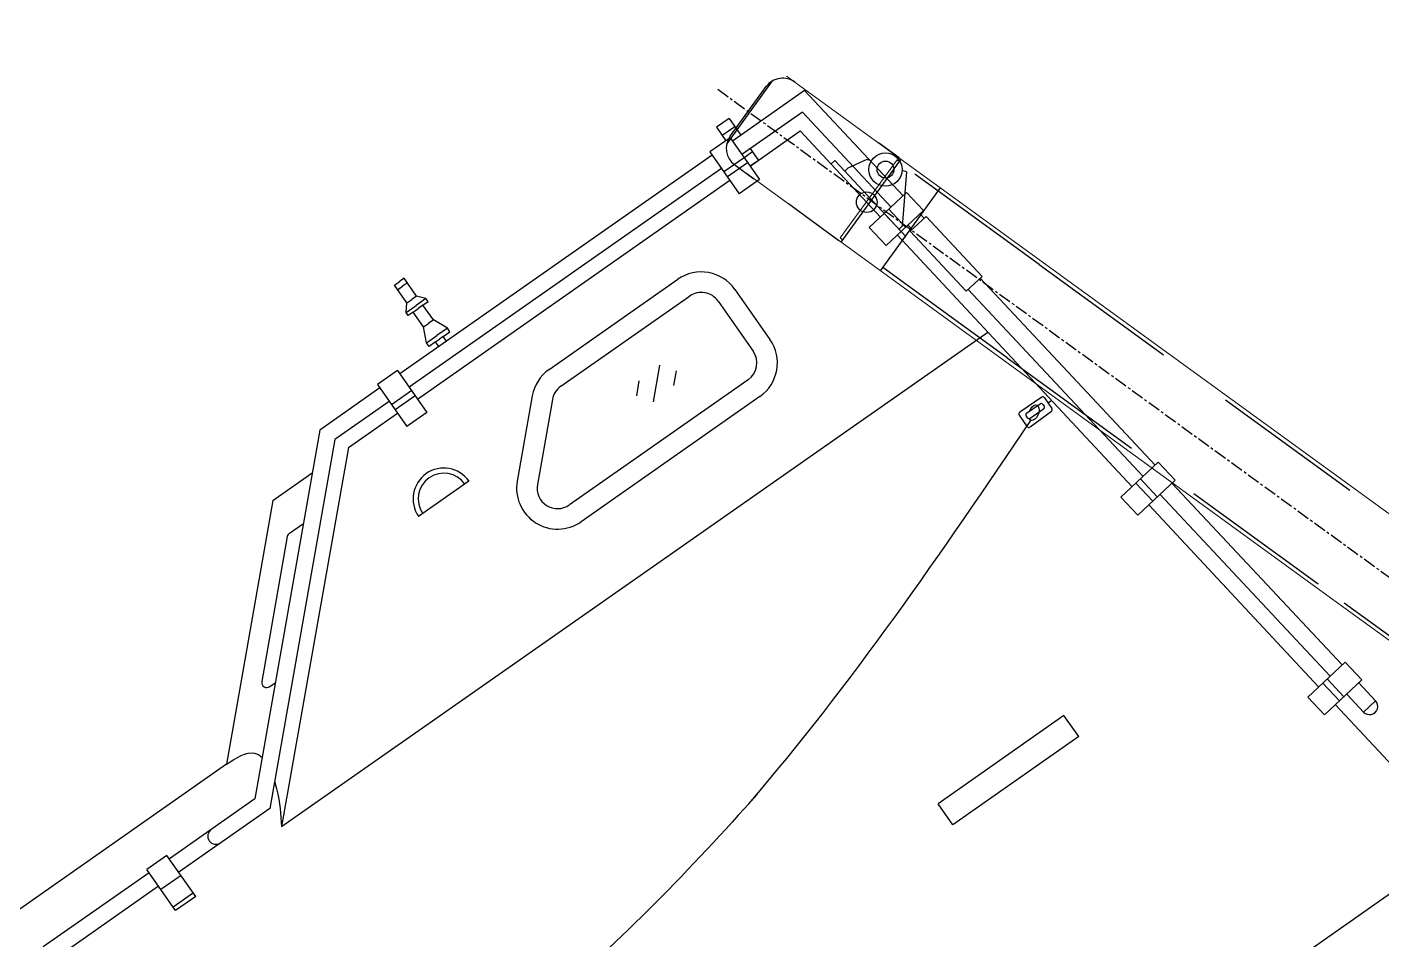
# Model space of a CAD drawing. Header units: millimetres. Extents: x -1838618 to -1600818, y -1770412 to -1553248.
# Drawn here: x -1826798 to -1824153, y -1638634 to -1636852 of the extents above; entities that cross this region are included whole.
import ezdxf

# ---------------------------------------------------------------- set-up
doc = ezdxf.new("R2010")
doc.units = ezdxf.units.MM
doc.header["$LTSCALE"] = 100
for name, pattern in [('CENTER', [2, 1.25, -0.25, 0.25, -0.25]), ('CENTER2', [28.575, 19.05, -3.175, 3.175, -3.175]), ('DASHED', [0.75, 0.5, -0.25]), ('KM_SOLID', [0])]:
    doc.linetypes.add(name, pattern=pattern)
doc.layers.add('1轮廓实线层', color=255, linetype='KM_SOLID', lineweight=13)
doc.layers.add('HATCH', color=1, linetype='Continuous', lineweight=15)
for name, color, linetype in [('CENTER', 6, 'CENTER2'), ('DRAWING', 7, 'Continuous'), ('EQUIP', 7, 'Continuous')]:
    doc.layers.add(name, color=color, linetype=linetype)

# ---------------------------------------------------------------- blocks, each defined once
blk = doc.blocks.new('UTU')
at = {"color": 7}
for p, q in [((139963.4, 21007.8), (139963.4, 21129.8)), ((139963.4, 21007.8), (139963.4, 21129.8)), ((140163.4, 21007.8), (140163.4, 21057.8))]:
    blk.add_line(p, q, dxfattribs=at)
at = {"layer": '1轮廓实线层', "color": 7, "ltscale": 7}
for p, q in [((140163.4, 21279.4), (140163.4, 19692.1)), ((139963.4, 21232.9), (139963.4, 19798.4)), ((139963.4, 19798.4), (139963.4, 19304.8)), ((140163.4, 19692.1), (140163.4, 19304.8)), ((140213.4, 19304.8), (139913.4, 19304.8)), ((139913.4, 19304.8), (139913.4, 19288.8)), ((140213.4, 19288.8), (139913.4, 19288.8)), ((140213.4, 19304.8), (140213.4, 19288.8))]:
    blk.add_line(p, q, dxfattribs=at)
at = {"layer": 'CENTER', "color": 7, "linetype": 'CENTER', "ltscale": 0.2}
for p, q in [((140063.4, 21373.1), (140063.4, 19228.1)), ((139937.4, 19313.5), (139937.4, 19277.7)), ((140021.4, 19313.5), (140021.4, 19277.7)), ((140105.4, 19313.5), (140105.4, 19277.7)), ((140189.4, 19313.5), (140189.4, 19277.7))]:
    blk.add_line(p, q, dxfattribs=at)
at = {"layer": 'DRAWING', "color": 7, "linetype": 'Continuous'}
for p, q in [((139987.2, 21296), (140139.7, 21296)), ((140003.4, 21299.4), (140062.4, 21299.4)), ((140062.4, 21299.4), (140123.4, 21299.4)), ((139963.4, 21259.4), (139963.4, 21212.9)), ((139963.4, 20907.8), (140062.4, 20907.8)), ((140062.4, 20907.8), (140163.4, 20907.8))]:
    blk.add_line(p, q, dxfattribs=at)
at = {"layer": 'DRAWING', "color": 7, "linetype": 'DASHED', "ltscale": 6}
for p, q in [((139963.4, 21002.8), (140062.4, 21002.8)), ((139971.4, 20607.6), (139971.4, 21002.8)), ((140062.4, 21002.8), (140163.4, 21002.8)), ((140155.4, 20664.5), (140155.4, 21002.8)), ((140155.4, 20664.5), (140155.4, 19696.3)), ((139971.4, 20607.6), (139971.4, 19794.2)), ((139971.4, 19794.2), (139971.4, 19304.8)), ((140155.4, 19696.3), (140155.4, 19304.8))]:
    blk.add_line(p, q, dxfattribs=at)
at = {"layer": 'DRAWING', "color": 7, "linetype": 'Continuous'}
for centre, start, end in [((140003.4, 21259.4), 90, 180), ((140123.4, 21259.4), 0, 90)]:
    blk.add_arc(centre, 40, start, end, dxfattribs=at)
at = {"layer": 'HATCH', "color": 7}
for p, q in [((139969.3, 21002.8), (139969.3, 21008.8)), ((140157.6, 21008.8), (139969.3, 21008.8)), ((140157.6, 21002.8), (140157.6, 21008.8))]:
    blk.add_line(p, q, dxfattribs=at)
blk = doc.blocks.new('A$C5328532F')
at = {"color": 1, "linetype": 'ByBlock'}
blk.add_line((-4499.5, 2010.9, 1180), (-4508.1, 2013.5, 1180), dxfattribs=at)
at = {"layer": 'EQUIP', "color": 21, "linetype": 'ByBlock'}
for p, q in [((-4698.6, 2169.4, 1180), (-4839.5, 2070.8, 1180)), ((-4506.2, 1963.8, 1180), (-4698.6, 2169.4, 1180)), ((-4702.9, 2127.3, 1180), (-4821.2, 2044.5, 1180)), ((-4529.6, 1942, 1180), (-4702.9, 2127.3, 1180)), ((-4846.1, 2114.9, 1180), (-4870.7, 2097.7, 1180)), ((-4870.7, 2097.7, 1180), (-4852.4, 2071.5, 1180)), ((-4834.7, 2098.6, 1180), (-4859.2, 2081.4, 1180)), ((-4846.1, 2114.9, 1180), (-4823.2, 2082.2, 1180)), ((-4805.1, 2021.6, 1180), (-4706.9, 2090.4, 1180)), ((-4550.3, 1922.5, 1180), (-4706.9, 2090.4, 1180)), ((-4844.1, 2077.3, 1180), (-4883.4, 2049.8, 1180)), ((-4844.1, 2077.3, 1180), (-4786.7, 1995.4, 1180)), ((-4878.8, 2043.2, 1180), (-5488.6, 1616.3, 1180)), ((-4883.4, 2049.8, 1180), (-4826.1, 1967.9, 1180)), ((-4816.6, 2038, 1180), (-4855.9, 2010.5, 1180)), ((-4800.2, 2049.4, 1180), (-4816.6, 2038, 1180)), ((-4804.8, 2056, 1180), (-4788.8, 2033, 1180)), ((-4860.5, 2017, 1180), (-5470.2, 1590.1, 1180)), ((-4809.7, 2028.2, 1180), (-4849, 2000.6, 1180)), ((-4788.8, 2033, 1180), (-4805.1, 2021.6, 1180)), ((-4639.4, 2033.1, 1180), (-4646.7, 2026.2, 1180)), ((-4639.4, 2033.1, 1180), (-4500.8, 1884.5, 1180)), ((-4619.9, 2012.2, 1180), (-4614.1, 2017.6, 1180)), ((-4577, 2034.5, 1180), (-4614.1, 2017.6, 1180)), ((-4568.4, 2031.9, 1180), (-4577, 2034.5, 1180)), ((-4499.5, 2010.9, 1180), (-4508.3, 1904.3, 1180)), ((-5454.2, 1567.1, 1180), (-4844.4, 1994.1, 1180)), ((-4786.7, 1995.4, 1180), (-4826.1, 1967.9, 1180)), ((-4499.3, 1970.3, 1180), (-4572.3, 1902, 1180)), ((-4466.5, 1935.3, 1180), (-4499.3, 1970.3, 1180)), ((-4466.5, 1935.3, 1180), (-4539.5, 1866.9, 1180)), ((-4501.5, 1902.5, 1180), (-4534.3, 1937.5, 1180)), ((-4510.3, 1894.3, 1180), (-4543.1, 1929.3, 1180)), ((-4514.2, 1898.8, 1180), (-4508.3, 1904.3, 1180)), ((-4488.6, 1898.2, 1180), (-4496.8, 1906.9, 1180)), ((-4492.2, 1894.7, 1180), (-4461.5, 1923.4, 1180)), ((-4465.2, 1920, 1180), (-4473.4, 1928.8, 1180)), ((-4352.2, 1806.6, 1180), (-4461.5, 1923.4, 1180)), ((-4539.5, 1866.9, 1180), (-4572.3, 1902, 1180)), ((-4330.3, 1686.5, 1180), (-4517.6, 1887.4, 1180)), ((-4500.8, 1884.5, 1180), (-4508.1, 1877.7, 1180)), ((-4382.9, 1777.9, 1180), (-4492.2, 1894.7, 1180)), ((-5197.3, 1624.9, 1180), (-4946, 1800.9, 1180)), ((-4382.9, 1777.9, 1180), (-4352.2, 1806.6, 1180)), ((-4014.3, 1438.1, 1180), (-4355.9, 1803.2, 1180)), ((-4834.6, 1781.2, 1180), (-4766.1, 1683.5, 1180)), ((-4037.6, 1416.2, 1180), (-4379.2, 1781.3, 1180)), ((-5174.4, 1592.1, 1180), (-4923, 1768.1, 1180)), ((-4867.3, 1758.3, 1180), (-4798.9, 1660.6, 1180)), ((-5719.6, 732.6, 1180), (-4340.9, 1698, 1180)), ((-4059.3, 1396, 1180), (-4330.3, 1686.5, 1180)), ((-5493.2, 1622.8, 1180), (-5532.5, 1595.3, 1180)), ((-5493.2, 1622.8, 1180), (-5435.8, 1540.9, 1180)), ((-4981.7, 1633, 1180), (-4994.4, 1561.5, 1180)), ((-4949.4, 1622.4, 1180), (-4954.5, 1593.5, 1180)), ((-5527.9, 1588.7, 1180), (-5645, 1506.7, 1180)), ((-5532.5, 1595.3, 1180), (-5475.1, 1513.4, 1180)), ((-4808.7, 1604.9, 1180), (-5157.8, 1360.4, 1180)), ((-5021.9, 1602.6, 1180), (-5027, 1573.7, 1180)), ((-5509.5, 1562.5, 1180), (-5615.8, 1488.1, 1180)), ((-5465.6, 1583.5, 1180), (-5505, 1556, 1180)), ((-5458.7, 1573.7, 1180), (-5498.1, 1546.1, 1180)), ((-5230.2, 1573.2, 1180), (-5259.5, 1407.1, 1180)), ((-5190.9, 1566.3, 1180), (-5220.1, 1400.1, 1180)), ((-4785.8, 1572.1, 1180), (-5134.9, 1327.7, 1180)), ((-4235.7, 1570.7, 1180), (-4278.5, 1541.2, 1180)), ((-4230.2, 1569.7, 1180), (-4215.7, 1548.6, 1180)), ((-4223.4, 1559.8, 1180), (-4216.6, 1564.6, 1180)), ((-5589.1, 1472.6, 1180), (-5493.5, 1539.6, 1180)), ((-5435.8, 1540.9, 1180), (-5475.1, 1513.4, 1180)), ((-4279.6, 1535.6, 1180), (-4264.2, 1513.2, 1180)), ((-4265.2, 1539.5, 1180), (-4238.9, 1557.6, 1180)), ((-4216.6, 1543.1, 1180), (-4258.5, 1512.3, 1180)), ((-4258.4, 1529.6, 1180), (-4232.1, 1547.8, 1180)), ((-4233.3, 1556.6, 1180), (-4231.1, 1553.3, 1180)), ((-4266.3, 1533.9, 1180), (-4264, 1530.6, 1180)), ((-5645, 1506.7, 1180), (-5772, 786.5, 1180)), ((-5615.8, 1488.1, 1180), (-5742.8, 767.9, 1180)), ((-5589.2, 1472.6, 1180), (-5719.6, 732.6, 1180)), ((-4008, 1444, 1180), (-4081, 1375.6, 1180)), ((-3975.2, 1408.9, 1180), (-4008, 1444, 1180)), ((-5736.6, 1369.4, 1180), (-5659.7, 1423.2, 1180)), ((-5353.7, 1406.9, 1180), (-5452, 1338, 1180)), ((-4019, 1367.9, 1180), (-4051.8, 1403, 1180)), ((-3975.2, 1408.9, 1180), (-4048.2, 1340.6, 1180)), ((-4010.3, 1376.1, 1180), (-4043, 1411.2, 1180)), ((-3649.4, 1048.1, 1180), (-3981.5, 1403, 1180)), ((-4048.2, 1340.6, 1180), (-4081, 1375.6, 1180)), ((-3672.8, 1026.2, 1180), (-4004.9, 1381.2, 1180)), ((-5736.6, 1369.4, 1180), (-5827.4, 854.1, 1180)), ((-3695.1, 1005.4, 1180), (-4026.6, 1360.9, 1180)), ((-5704.3, 1305.4, 1180), (-5677.1, 1324.3, 1180)), ((-5708.4, 1298.9, 1180), (-5758.3, 1015.8, 1180)), ((-3643.3, 1053.8, 1180), (-3716.3, 985.5, 1180)), ((-3610.5, 1018.7, 1180), (-3643.3, 1053.8, 1180)), ((-5742.7, 1005.9, 1180), (-5732, 1013.4, 1180)), ((-3654.3, 977.7, 1180), (-3687.1, 1012.8, 1180)), ((-3610.5, 1018.7, 1180), (-3683.5, 950.4, 1180)), ((-3645.6, 985.9, 1180), (-3678.4, 1021, 1180)), ((-3583.8, 978, 1180), (-3616.6, 1013, 1180)), ((-3683.5, 950.4, 1180), (-3716.3, 985.5, 1180)), ((-3607.2, 956.1, 1180), (-3640, 991.2, 1180)), ((-3398.3, 687.1, 1180), (-3662.3, 970.3, 1180)), ((-3583.8, 978, 1180), (-3607.2, 956.1, 1180)), ((-4192.2, 949.2, 1180), (-4438, 777.1, 1180)), ((-4163.5, 908.2, 1180), (-4192.2, 949.2, 1180)), ((-4163.5, 908.2, 1180), (-4409.3, 736.2, 1180)), ((-5827.4, 854.1, 1180), (-7306.8, -181.8, 1180)), ((-5772, 786.5, 1180), (-5938.7, 669.8, 1180)), ((-5742.8, 767.9, 1180), (-5920.3, 643.6, 1180)), ((-4409.3, 736.2, 1180), (-4438, 777.1, 1180)), ((-5943.3, 676.3, 1180), (-5982.6, 648.8, 1180)), ((-5887.2, 596.3, 1180), (-5943.3, 676.3, 1180)), ((-3491.7, 646.1, 1180), (-6341.9, -1349.6, 1180)), ((-5978, 642.2, 1180), (-6184.7, 497.5, 1180)), ((-5926.5, 568.8, 1180), (-5982.6, 648.8, 1180)), ((-5915.7, 637, 1180), (-5955, 609.5, 1180)), ((-5959.6, 616, 1180), (-6166.4, 471.3, 1180)), ((-5891.8, 602.9, 1180), (-5931.1, 575.3, 1180)), ((-5887.2, 596.3, 1180), (-5926.5, 568.8, 1180))]:
    blk.add_line(p, q, dxfattribs=at)
at = {"layer": 'EQUIP', "color": 21, "linetype": 'ByBlock', "elevation": 1180}
for points in [[(-5397.4, 1680.1), (-5403.9, 1689.4), (-5391, 1698.4), (-5395.9, 1705.3), (-5423.3, 1721.6), (-5443.5, 1750.3), (-5433.5, 1757.3), (-5437.7, 1763.2), (-5455.9, 1768.2), (-5480.1, 1802.9), (-5489.8, 1796.2)], [(-5412.3, 1669.7), (-5418.8, 1679), (-5431.7, 1669.9), (-5436.6, 1676.8), (-5442.4, 1708.2), (-5462.5, 1737), (-5472.5, 1730), (-5476.6, 1735.9), (-5475.1, 1754.7), (-5499.4, 1789.4), (-5489.8, 1796.2)], [(-5493.1, 1780.5), (-5483.5, 1787.2)], [(-5473.9, 1794), (-5483.5, 1787.2)], [(-5476.6, 1735.9), (-5457.1, 1749.6)], [(-5475.1, 1754.7), (-5465.5, 1761.5)], [(-5455.9, 1768.2), (-5465.5, 1761.5)], [(-5437.7, 1763.2), (-5457.1, 1749.6)], [(-5443.5, 1750.3), (-5453, 1743.6)], [(-5462.5, 1737), (-5453, 1743.6)], [(-5423.3, 1721.6), (-5432.9, 1714.9)], [(-5442.4, 1708.2), (-5432.9, 1714.9)], [(-5395.9, 1705.3), (-5416.2, 1691.1)], [(-5436.6, 1676.8), (-5416.2, 1691.1)], [(-5418.8, 1679), (-5411.4, 1684.2)], [(-5403.9, 1689.4), (-5411.4, 1684.2)]]:
    blk.add_lwpolyline(points, dxfattribs=at)
at = {"layer": 'EQUIP', "color": 21, "linetype": 'ByBlock'}
for centre, radius in [((-4540.6, 2015.1, 1180), 32.5), ((-4540.6, 2015.1, 1180), 16.5), ((-4577.3, 1951.4, 1180), 20.1)]:
    blk.add_circle(centre, radius, dxfattribs=at)
for centre, radius, start, end in [((-4900.1, 1735.3, 1180), 80, 35, 125), ((-4900.1, 1735.3, 1180), 40, 35, 125), ((-4831.7, 1637.6, 1180), 80, 305, 35), ((-4831.7, 1637.6, 1180), 40, 305, 35), ((-5151.5, 1559.3, 1180), 80, 125, 170), ((-5151.5, 1559.3, 1180), 40, 125, 170), ((-4233.5, 1567.4, 1180), 4, 34.5575, 124.6068), ((-4276.3, 1537.9, 1180), 4, 124.6068, 214.5575), ((-4263, 1536.2, 1180), 4, 124.5575, 214.5575), ((-4236.6, 1554.3, 1180), 4, 34.5575, 124.5575), ((-4234.4, 1551.1, 1180), 4, 304.5575, 34.5575), ((-4219, 1546.4, 1180), 4, 306.3745, 34.5575), ((-4260.9, 1515.5, 1180), 4, 214.5575, 306.3745), ((-4260.7, 1532.9, 1180), 4, 214.5575, 304.5575), ((-5402.8, 1372.4, 1180), 60, 35, 215), ((-5402.8, 1372.4, 1180), 50, 35, 215), ((-5180.8, 1393.2, 1180), 80, 170, 305), ((-5180.8, 1393.2, 1180), 40, 170, 305), ((-5698.5, 1297.2, 1180), 10, 125, 170), ((-5748.4, 1014, 1180), 10, 170, 305), ((-3595.5, 967.1, 1180), 16, 223.0944, 43.0944), ((-5847.6, 714, 1180), 16, 125, 305)]:
    blk.add_arc(centre, radius, start, end, dxfattribs=at)
at = {"layer": 'EQUIP', "color": 21, "linetype": 'ByBlock', "extrusion": (0, 0, -1)}
blk.add_ellipse((-4250.9, 1540.4, 1180), major_axis=(5.8, 14.8), ratio=0.573267, start_param=4.696651, end_param=9.927466, dxfattribs=at)
at = {"layer": 'EQUIP', "color": 21, "linetype": 'ByBlock'}
blk.add_open_spline([(-4807.4, 777.2, 1180), (-4607.6, 1009.1, 1180), (-4431.5, 1266.6, 1180), (-4256.7, 1525.5, 1180)], degree=3, dxfattribs=at)
for points, knots in [([(-5827.5, 854, 1180), (-5807.9, 866.7, 1180), (-5781.4, 883.7, 1180), (-5762.2, 871.8, 1180), (-5757.7, 867.4, 1180)], [0, 0, 0, 0, 59.050391, 79.730678, 79.730678, 79.730678, 79.730678]), ([(-5733.5, 820.7, 1180), (-5731.9, 815.8, 1180), (-5722.9, 782.9, 1180), (-5721.1, 755.7, 1180), (-5719.6, 732.6, 1180)], [128.254, 128.254, 128.254, 128.254, 141.452635, 215.455218, 215.455218, 215.455218, 215.455218]), ([(-4791.2, 795.1, 1180), (-4921.5, 650.5, 1180), (-5192.5, 364, 1180), (-5699.5, 48.3, 1180), (-6186.9, -301.4, 1180), (-6674.5, -649, 1180), (-7202.9, -984.9, 1180), (-7618.2, -1052.9, 1180), (-7833, -1088.1, 1180)], [138.65511, 138.65511, 138.65511, 138.65511, 719.299491, 1319.299491, 1919.299491, 2519.299491, 3122.292028, 3768.302638, 3768.302638, 3768.302638, 3768.302638])]:
    blk.add_open_spline(points, degree=3, knots=knots, dxfattribs=at)
at = {"rotation": 54.00000000917276}
blk.add_blockref('UTU', (-69904.2, -123704.6, 1180), dxfattribs=at)

msp = doc.modelspace()

# ---------------------------------------------------------------- block references
msp.add_blockref('A$C5328532F', (-1820581.2, -1639145.3))

doc.saveas('drawing.dxf')
